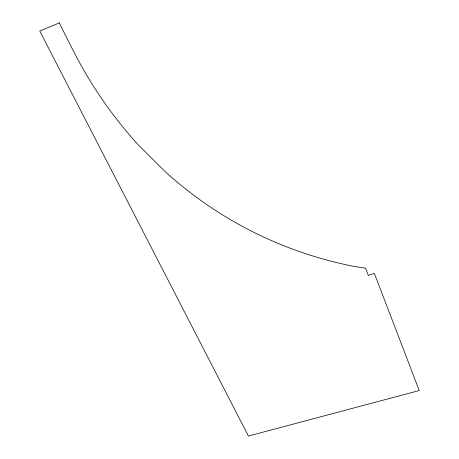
<?xml version="1.0" encoding="UTF-8"?>
<svg xmlns="http://www.w3.org/2000/svg" width="459" height="459" viewBox="0 0 459 459"><rect width="100%" height="100%" fill="white"/><g stroke="black" fill="none" stroke-linecap="round" stroke-linejoin="round"><path stroke-width="0.69" d="M59.274 22.95L39.761 31.017L248.434 436.05L419.239 390.546L374.395 273.518L368.33 275.354L365.548 268.165L354.841 266.564A535.269 457.411 -62.3 0 1 165.022 171.505L138.498 145.096A535.269 457.411 -62.3 0 1 71.776 47.839L59.274 22.95"/></g></svg>
